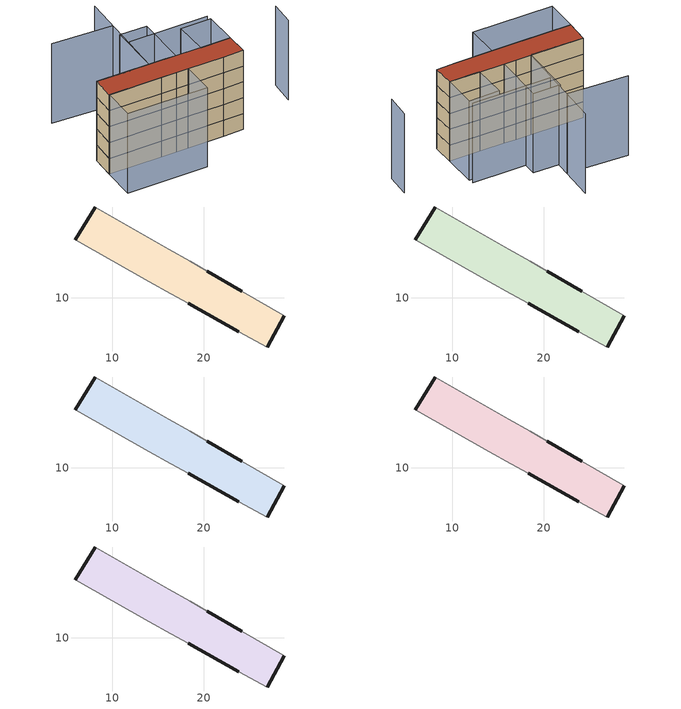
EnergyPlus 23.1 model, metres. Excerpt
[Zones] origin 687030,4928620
95ffcdd86cfefa7c_F0_whole
 floor ground (EU_floor_Construction): 24.11,10.75 28.76,8.08 26.91,4.66 23.8,6.31 18.28,9.41 16.38,10.48 14.06,11.79 5.98,16.33 8.15,19.91 16.19,15.3 18.5,13.97 20.34,12.92 z0
 wall outside (EU_wall_Construction): 8.15,19.91 5.98,16.33 / 18.28,9.41 23.8,6.31 / 26.91,4.66 28.76,8.08 / 24.11,10.75 20.34,12.92 z0:3
 wall adiabatic (EU_wall_Construction): 5.98,16.33 14.06,11.79 16.38,10.48 18.28,9.41 / 23.8,6.31 26.91,4.66 / 28.76,8.08 24.11,10.75 / 20.34,12.92 18.5,13.97 16.19,15.3 8.15,19.91 z0:3
95ffcdd86cfefa7c_F1_whole
 floor to 95ffcdd86cfefa7c_F0_whole (EU_floor_Construction): 24.11,10.75 28.76,8.08 26.91,4.66 23.8,6.31 18.28,9.41 16.38,10.48 14.06,11.79 5.98,16.33 8.15,19.91 16.19,15.3 18.5,13.97 20.34,12.92 z3
 wall outside (EU_wall_Construction): 8.15,19.91 5.98,16.33 / 18.28,9.41 23.8,6.31 / 26.91,4.66 28.76,8.08 / 24.11,10.75 20.34,12.92 z3:6
 wall adiabatic (EU_wall_Construction): 5.98,16.33 14.06,11.79 16.38,10.48 18.28,9.41 / 23.8,6.31 26.91,4.66 / 28.76,8.08 24.11,10.75 / 20.34,12.92 18.5,13.97 16.19,15.3 8.15,19.91 z3:6
95ffcdd86cfefa7c_F2_whole
 floor to 95ffcdd86cfefa7c_F1_whole (EU_floor_Construction): 24.11,10.75 28.76,8.08 26.91,4.66 23.8,6.31 18.28,9.41 16.38,10.48 14.06,11.79 5.98,16.33 8.15,19.91 16.19,15.3 18.5,13.97 20.34,12.92 z6
 wall outside (EU_wall_Construction): 8.15,19.91 5.98,16.33 / 18.28,9.41 23.8,6.31 / 26.91,4.66 28.76,8.08 / 24.11,10.75 20.34,12.92 z6:9
 wall adiabatic (EU_wall_Construction): 5.98,16.33 14.06,11.79 16.38,10.48 18.28,9.41 / 23.8,6.31 26.91,4.66 / 28.76,8.08 24.11,10.75 / 20.34,12.92 18.5,13.97 16.19,15.3 8.15,19.91 z6:9
95ffcdd86cfefa7c_F3_whole
 floor to 95ffcdd86cfefa7c_F2_whole (EU_floor_Construction): 24.11,10.75 28.76,8.08 26.91,4.66 23.8,6.31 18.28,9.41 16.38,10.48 14.06,11.79 5.98,16.33 8.15,19.91 16.19,15.3 18.5,13.97 20.34,12.92 z9
 wall outside (EU_wall_Construction): 8.15,19.91 5.98,16.33 / 18.28,9.41 23.8,6.31 / 26.91,4.66 28.76,8.08 / 24.11,10.75 20.34,12.92 z9:12
 wall adiabatic (EU_wall_Construction): 5.98,16.33 14.06,11.79 16.38,10.48 18.28,9.41 / 23.8,6.31 26.91,4.66 / 28.76,8.08 24.11,10.75 / 20.34,12.92 18.5,13.97 16.19,15.3 8.15,19.91 z9:12
95ffcdd86cfefa7c_F4_whole
 floor to 95ffcdd86cfefa7c_F3_whole (EU_floor_Construction): 24.11,10.75 28.76,8.08 26.91,4.66 23.8,6.31 18.28,9.41 16.38,10.48 14.06,11.79 5.98,16.33 8.15,19.91 16.19,15.3 18.5,13.97 20.34,12.92 z12
 wall outside (EU_wall_Construction): 8.15,19.91 5.98,16.33 / 18.28,9.41 23.8,6.31 / 26.91,4.66 28.76,8.08 / 24.11,10.75 20.34,12.92 z12:15
 wall adiabatic (EU_wall_Construction): 5.98,16.33 14.06,11.79 16.38,10.48 18.28,9.41 / 23.8,6.31 26.91,4.66 / 28.76,8.08 24.11,10.75 / 20.34,12.92 18.5,13.97 16.19,15.3 8.15,19.91 z12:15
 roof outside (EU_roof_Construction): 26.91,4.66 28.76,8.08 24.11,10.75 20.34,12.92 18.5,13.97 16.19,15.3 8.15,19.91 5.98,16.33 14.06,11.79 16.38,10.48 18.28,9.41 23.8,6.31 z15
shading: 37.37,2.75 39.67,6.37 / 25.44,30.5 16.1,15.09 / 16.1,15.09 8.15,19.91 / 31.92,14.13 19.87,20.94 / 22.32,25.36 13.32,31.04 / 18.28,9.41 15.39,4.33 / 15.39,4.33 3.13,11.31 / 3.13,11.31 6.02,16.39 / 6.02,16.39 18.28,9.41 / 24.06,10.65 26.93,15.91 / 26.93,15.91 31.64,13.34 / 31.64,13.34 28.76,8.08 / 28.76,8.08 24.06,10.65 / 20.34,12.92 16.19,15.3 / 16.19,15.3 20.74,23.23 / 20.74,23.23 24.89,20.85 / 24.89,20.85 20.34,12.92 z0:15
[Building]
EU S2 Campaign: North Axis=0; Terrain=City; Solar Distribution=FullExterior
[Site:Location]
Bologna: Latitude=44.5; Longitude=11.25; Time Zone=1; Elevation=37
[SizingPeriod:WeatherFileDays]
AnnualSizingPeriod: Begin Month=1; Begin Day of Month=1; End Month=12; End Day of Month=31; Day of Week for Start Day=Monday; Use Weather File Daylight Saving Period=No; Use Weather File Rain and Snow Indicators=No
[MATERIAL]
EU_InternalMass_Material: Roughness=MediumRough; Thickness=0.1; Conductivity=1; Density=1800; Specific Heat=900; Thermal Absorptance=0.9; Solar Absorptance=0.7; Visible Absorptance=0.7
[MATERIAL:NOMASS] Roughness=MediumRough; Thermal Absorptance=0.9; Solar Absorptance=0.7; Visible Absorptance=0.7
Name | Thermal Resistance
EU_wall_NoMass | 0.905828
EU_roof_NoMass | 0.37593
EU_floor_NoMass | 0.67114
[CONSTRUCTION]
EU_wall_Construction: EU_wall_NoMass
EU_roof_Construction: EU_roof_NoMass
EU_floor_Construction: EU_floor_NoMass
EU_InternalMass_Construction: EU_InternalMass_Material
[ZONE] Type=1; Multiplier=1; Ceiling Height=autocalculate; Floor Area=autocalculate; Part of Total Floor Area=Yes
Name | Volume
95ffcdd86cfefa7c_F0_whole | 291.756
95ffcdd86cfefa7c_F1_whole; 95ffcdd86cfefa7c_F2_whole; 95ffcdd86cfefa7c_F3_whole; 95ffcdd86cfefa7c_F4_whole | 291.757
[INTERNALMASS] Construction=EU_InternalMass_Construction; Surface Area=97.2523
Name | Zone or ZoneList
95ffcdd86cfefa7c_F0_whole_EU_InternalMass | 95ffcdd86cfefa7c_F0_whole
95ffcdd86cfefa7c_F1_whole_EU_InternalMass | 95ffcdd86cfefa7c_F1_whole
95ffcdd86cfefa7c_F2_whole_EU_InternalMass | 95ffcdd86cfefa7c_F2_whole
95ffcdd86cfefa7c_F3_whole_EU_InternalMass | 95ffcdd86cfefa7c_F3_whole
95ffcdd86cfefa7c_F4_whole_EU_InternalMass | 95ffcdd86cfefa7c_F4_whole
[OTHEREQUIPMENT] Fuel Type=Electricity; Design Level Calculation Method=Watts/Area; Power per Zone Floor Area=1; Fraction Latent=0; Fraction Radiant=0; Fraction Lost=0; Carbon Dioxide Generation Rate=0; EndUse Subcategory=EU_Step8_InternalGains
Name | Zone or ZoneList or Space or SpaceList | Schedule
EU_Step8_InternalGain_95ffcdd86cfefa7c_F0_whole_f000 | 95ffcdd86cfefa7c_F0_whole | EU_Step8_GainSchedule_95ffcdd86cfefa7c_F0_whole_f000
EU_Step8_InternalGain_95ffcdd86cfefa7c_F1_whole_f000 | 95ffcdd86cfefa7c_F1_whole | EU_Step8_GainSchedule_95ffcdd86cfefa7c_F1_whole_f000
EU_Step8_InternalGain_95ffcdd86cfefa7c_F2_whole_f000 | 95ffcdd86cfefa7c_F2_whole | EU_Step8_GainSchedule_95ffcdd86cfefa7c_F2_whole_f000
EU_Step8_InternalGain_95ffcdd86cfefa7c_F3_whole_f000 | 95ffcdd86cfefa7c_F3_whole | EU_Step8_GainSchedule_95ffcdd86cfefa7c_F3_whole_f000
EU_Step8_InternalGain_95ffcdd86cfefa7c_F4_whole_f000 | 95ffcdd86cfefa7c_F4_whole | EU_Step8_GainSchedule_95ffcdd86cfefa7c_F4_whole_f000
[ZONEVENTILATION:DESIGNFLOWRATE] Schedule=EU_AlwaysOn; Design Flow Rate Calculation Method=AirChanges/Hour; Air Changes per Hour=0.73129; Ventilation Type=Natural; Fan Pressure Rise=0; Fan Total Efficiency=1; Constant Term Coefficient=1; Temperature Term Coefficient=0; Velocity Term Coefficient=0; Velocity Squared Term Coefficient=0; Minimum Indoor Temperature=-100; Maximum Indoor Temperature=100; Delta Temperature=-100; Minimum Outdoor Temperature=-100; Maximum Outdoor Temperature=100; Maximum Wind Speed=40
Name | Zone or ZoneList or Space or SpaceList
EU_ConstantAir_95ffcdd86cfefa7c_F0_whole | 95ffcdd86cfefa7c_F0_whole
EU_ConstantAir_95ffcdd86cfefa7c_F1_whole | 95ffcdd86cfefa7c_F1_whole
EU_ConstantAir_95ffcdd86cfefa7c_F2_whole | 95ffcdd86cfefa7c_F2_whole
EU_ConstantAir_95ffcdd86cfefa7c_F3_whole | 95ffcdd86cfefa7c_F3_whole
EU_ConstantAir_95ffcdd86cfefa7c_F4_whole | 95ffcdd86cfefa7c_F4_whole
[HVACTEMPLATE:THERMOSTAT] Constant Heating Setpoint=20; Constant Cooling Setpoint=50
EU_HeatOnly_95ffcdd86cfefa7c_F0_whole; EU_HeatOnly_95ffcdd86cfefa7c_F1_whole; EU_HeatOnly_95ffcdd86cfefa7c_F2_whole; EU_HeatOnly_95ffcdd86cfefa7c_F3_whole; EU_HeatOnly_95ffcdd86cfefa7c_F4_whole
[HVACTEMPLATE:ZONE:IDEALLOADSAIRSYSTEM] System Availability Schedule=EU_AlwaysOn; Maximum Heating Supply Air Temperature=50; Minimum Cooling Supply Air Temperature=13; Maximum Heating Supply Air Humidity Ratio=0.0156; Minimum Cooling Supply Air Humidity Ratio=0.0077; Heating Limit=NoLimit; Cooling Limit=NoLimit; Heating Availability Schedule=EU_AlwaysOn; Cooling Availability Schedule=EU_CoolingOff; Dehumidification Control Type=ConstantSensibleHeatRatio; Cooling Sensible Heat Ratio=0.7; Dehumidification Setpoint=60; Humidification Control Type=None; Humidification Setpoint=30; Outdoor Air Method=None; Outdoor Air Flow Rate per Person=0.00944; Outdoor Air Flow Rate per Zone Floor Area=0; Outdoor Air Flow Rate per Zone=0; Demand Controlled Ventilation Type=None; Outdoor Air Economizer Type=NoEconomizer; Heat Recovery Type=None; Sensible Heat Recovery Effectiveness=0.7; Latent Heat Recovery Effectiveness=0.65
Name | Template Thermostat
95ffcdd86cfefa7c_F0_whole | EU_HeatOnly_95ffcdd86cfefa7c_F0_whole
95ffcdd86cfefa7c_F1_whole | EU_HeatOnly_95ffcdd86cfefa7c_F1_whole
95ffcdd86cfefa7c_F2_whole | EU_HeatOnly_95ffcdd86cfefa7c_F2_whole
95ffcdd86cfefa7c_F3_whole | EU_HeatOnly_95ffcdd86cfefa7c_F3_whole
95ffcdd86cfefa7c_F4_whole | EU_HeatOnly_95ffcdd86cfefa7c_F4_whole
[SIZING:ZONE] Zone Cooling Design Supply Air Temperature Input Method=SupplyAirTemperature; Zone Cooling Design Supply Air Temperature=13; Zone Heating Design Supply Air Temperature Input Method=SupplyAirTemperature; Zone Heating Design Supply Air Temperature=50; Zone Cooling Design Supply Air Humidity Ratio=0.008; Zone Heating Design Supply Air Humidity Ratio=0.008; Cooling Design Air Flow Method=DesignDay; Cooling Design Air Flow Rate=0; Cooling Minimum Air Flow per Zone Floor Area=0.000762; Cooling Minimum Air Flow=0; Cooling Minimum Air Flow Fraction=0.2; Heating Design Air Flow Method=DesignDay; Heating Design Air Flow Rate=0; Heating Maximum Air Flow per Zone Floor Area=0.002032; Heating Maximum Air Flow=0.141576; Heating Maximum Air Flow Fraction=0.3; Account for Dedicated Outdoor Air System=No; Dedicated Outdoor Air System Control Strategy=NeutralSupplyAir; Dedicated Outdoor Air Low Setpoint Temperature for Design=autosize; Dedicated Outdoor Air High Setpoint Temperature for Design=autosize; Zone Load Sizing Method=Sensible Load Only No Latent Load; Zone Latent Cooling Design Supply Air Humidity Ratio Input Method=HumidityRatioDifference; Zone Cooling Design Supply Air Humidity Ratio Difference=0.005; Zone Latent Heating Design Supply Air Humidity Ratio Input Method=HumidityRatioDifference; Zone Humidification Design Supply Air Humidity Ratio Difference=0.005
95ffcdd86cfefa7c_F0_whole; 95ffcdd86cfefa7c_F1_whole; 95ffcdd86cfefa7c_F2_whole; 95ffcdd86cfefa7c_F3_whole; 95ffcdd86cfefa7c_F4_whole
[SCHEDULE:CONSTANT]
Name | Hourly Value
EU_AlwaysOn | 1
EU_CoolingOff | 0
[SCHEDULE:FILE] Column Number=1; Rows to Skip at Top=0; Number of Hours of Data=8760; Column Separator=Comma; Interpolate to Timestep=No; Minutes per Item=60; Adjust Schedule for Daylight Savings=Yes
Name | File
EU_Step8_GainSchedule_95ffcdd86cfefa7c_F0_whole_f000 | ../../schedules/95ffcdd86cfefa7c/95ffcdd86cfefa7c_F0_whole_f000_gain.csv
EU_Step8_GainSchedule_95ffcdd86cfefa7c_F1_whole_f000 | ../../schedules/95ffcdd86cfefa7c/95ffcdd86cfefa7c_F1_whole_f000_gain.csv
EU_Step8_GainSchedule_95ffcdd86cfefa7c_F2_whole_f000 | ../../schedules/95ffcdd86cfefa7c/95ffcdd86cfefa7c_F2_whole_f000_gain.csv
EU_Step8_GainSchedule_95ffcdd86cfefa7c_F3_whole_f000 | ../../schedules/95ffcdd86cfefa7c/95ffcdd86cfefa7c_F3_whole_f000_gain.csv
EU_Step8_GainSchedule_95ffcdd86cfefa7c_F4_whole_f000 | ../../schedules/95ffcdd86cfefa7c/95ffcdd86cfefa7c_F4_whole_f000_gain.csv
